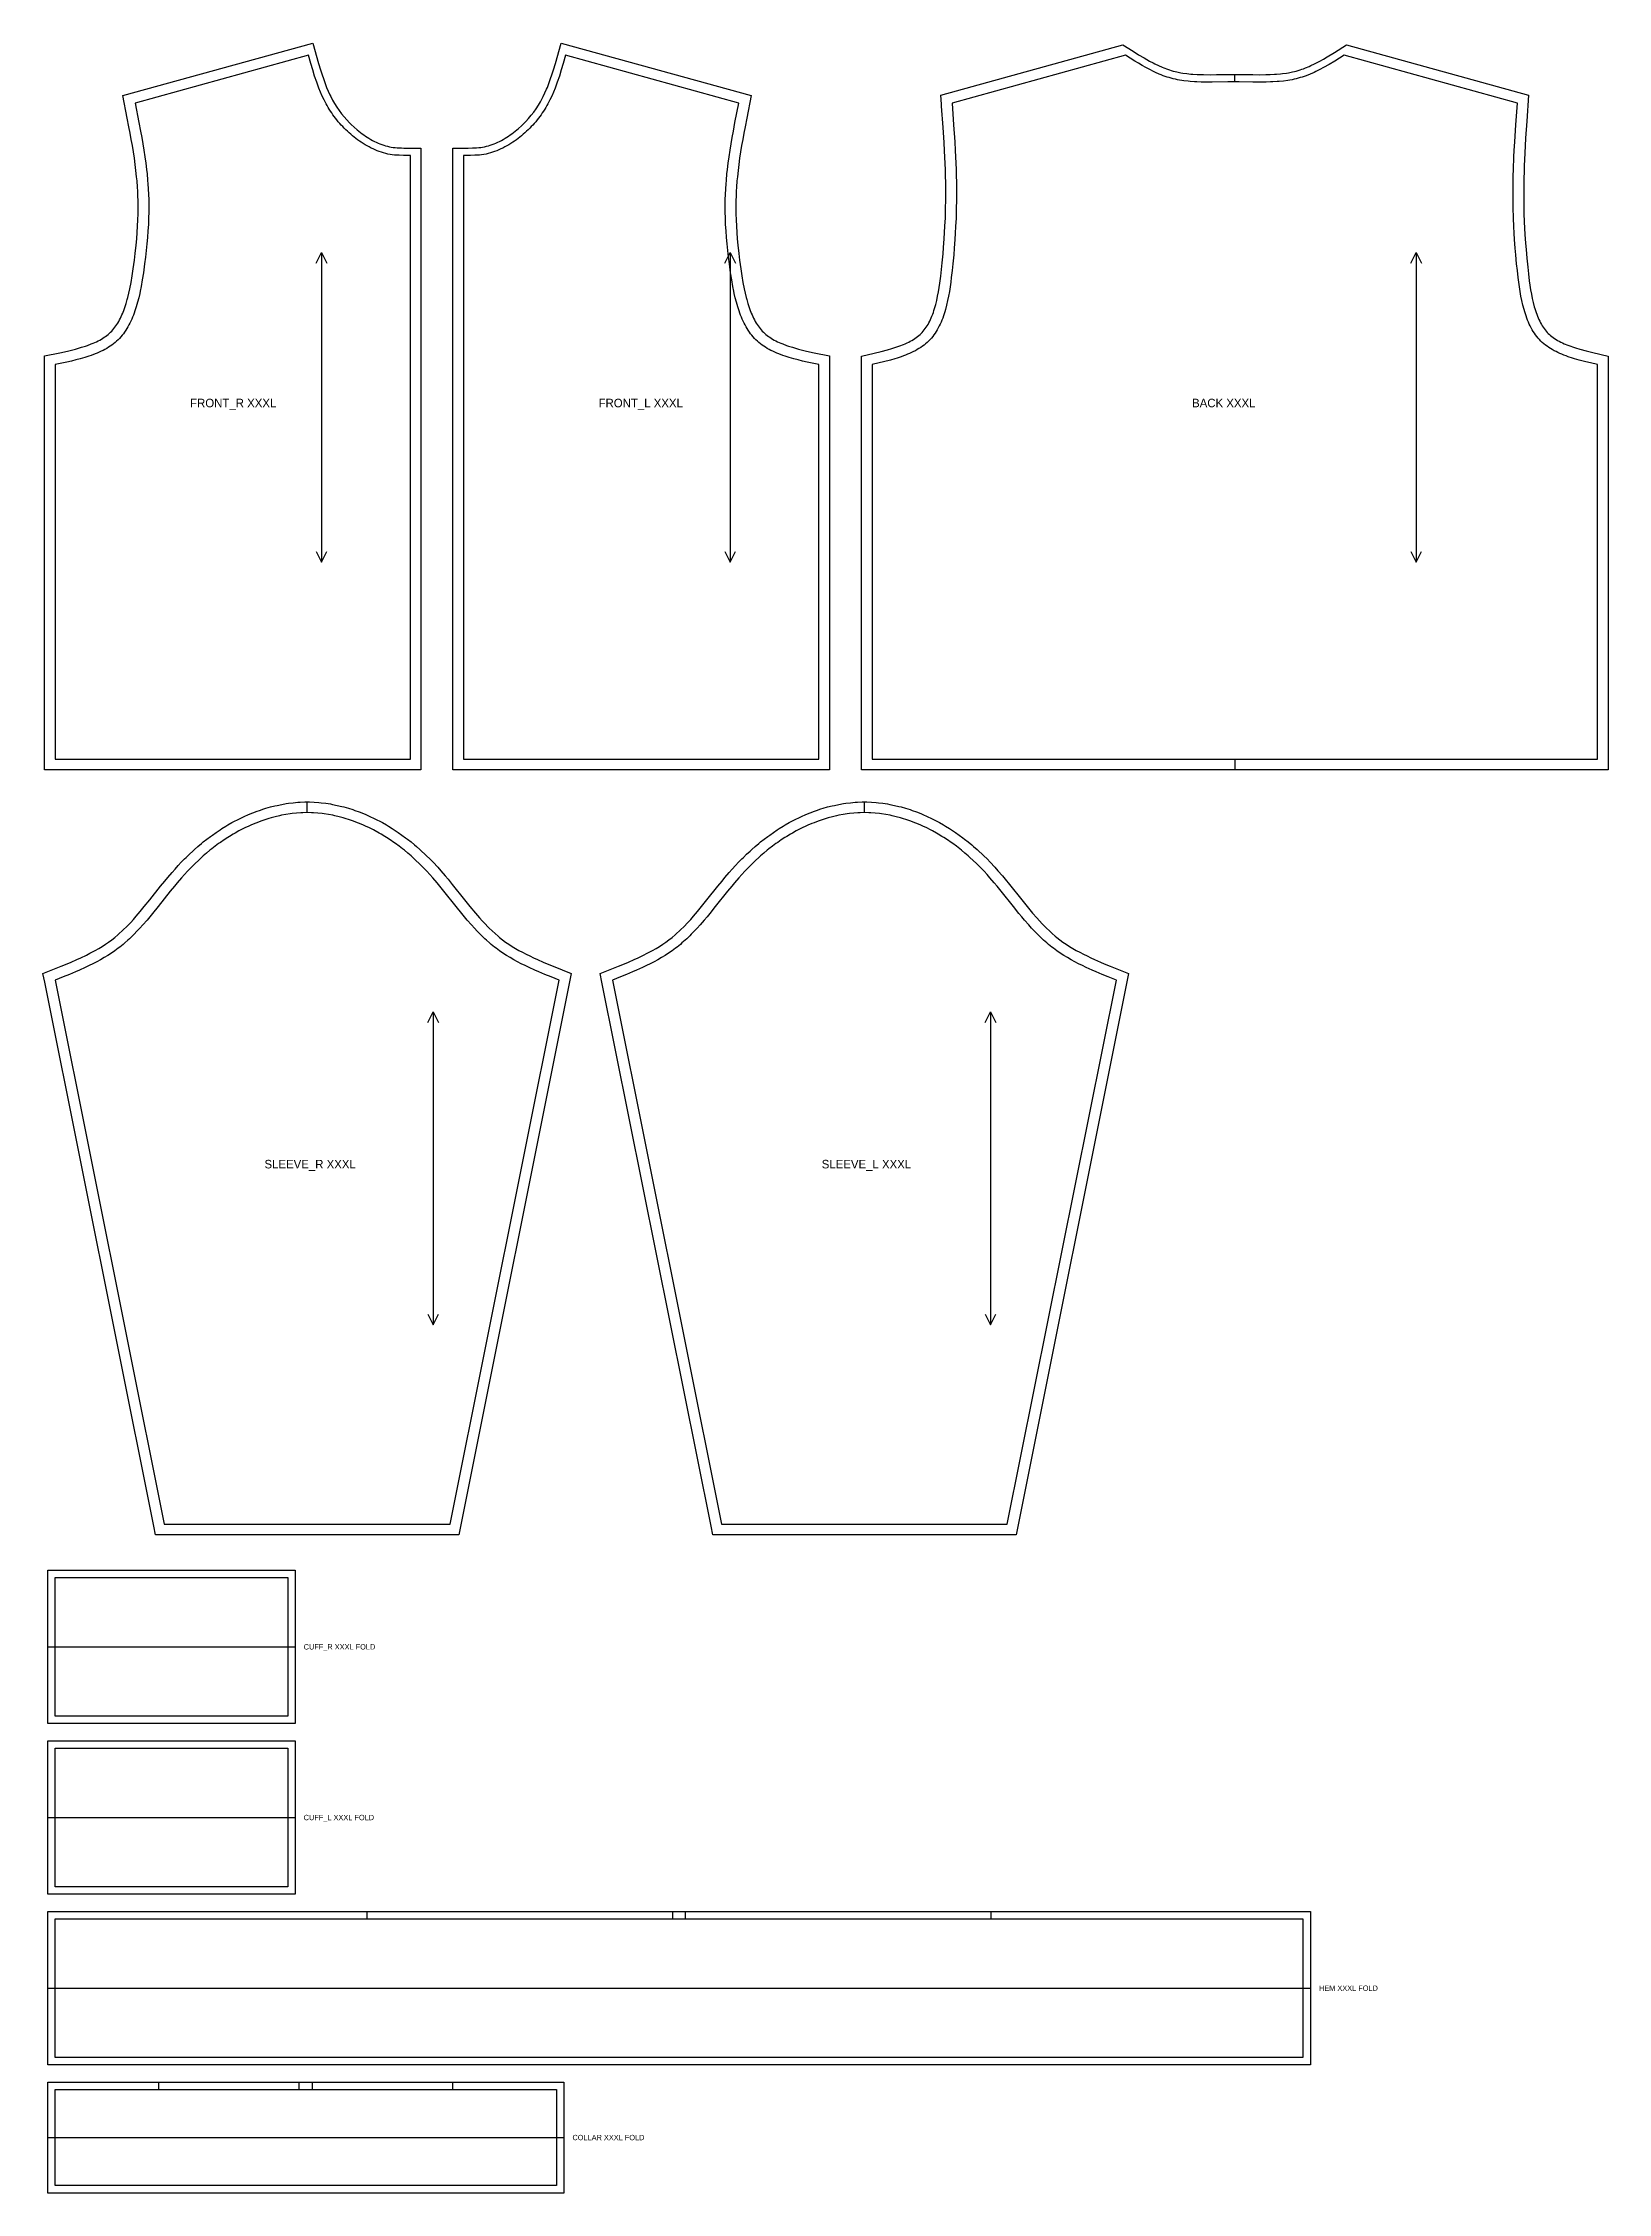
# Model space of a CAD drawing. Extents: x 24 to 1491, y 28 to 2043.
import ezdxf

# ---------------------------------------------------------------- set-up
doc = ezdxf.new("R2010")
doc.units = 0
for name, color, linetype in [('CUT', 7, 'CONTINUOUS'), ('FOLD', 6, 'CONTINUOUS'), ('GRAIN', 3, 'CONTINUOUS'), ('NOTCH', 1, 'CONTINUOUS'), ('SEW', 5, 'CONTINUOUS'), ('TEXT', 2, 'CONTINUOUS')]:
    doc.layers.add(name, color=color, linetype=linetype)

msp = doc.modelspace()

# ---------------------------------------------------------------- linework, layer by layer
at = {"layer": 'CUT'}
for points in [[(368.017, 1945), (378, 1944.976), (378, 1362), (25, 1362), (25, 1750.105), (39.409, 1753.164), (43.659, 1754.098), (47.836, 1755.058), (53.933, 1756.576), (57.862, 1757.657), (59.78, 1758.222), (63.514, 1759.409), (65.326, 1760.032), (68.83, 1761.344), (70.519, 1762.035), (72.164, 1762.75), (73.762, 1763.49), (75.313, 1764.255), (76.815, 1765.047), (78.268, 1765.865), (79.669, 1766.711), (81.019, 1767.585), (82.318, 1768.488), (83.564, 1769.421), (84.758, 1770.384), (85.901, 1771.38), (86.995, 1772.412), (88.041, 1773.481), (89.056, 1774.602), (90.041, 1775.777), (90.996, 1777.004), (91.923, 1778.285), (92.822, 1779.617), (93.692, 1781.001), (94.535, 1782.436), (95.35, 1783.919), (96.138, 1785.451), (96.898, 1787.029), (97.631, 1788.652), (98.338, 1790.317), (99.671, 1793.77), (100.3, 1795.552), (101.482, 1799.222), (102.569, 1803.015), (103.078, 1804.952), (104.034, 1808.9), (104.911, 1812.929), (106.097, 1819.09), (107.151, 1825.344), (108.104, 1831.636), (109.243, 1839.908), (110.001, 1846.027), (110.879, 1854.082), (111.433, 1860.054), (111.894, 1865.973), (112.259, 1871.847), (112.526, 1877.682), (112.691, 1883.484), (112.751, 1889.262), (112.703, 1895.02), (112.545, 1900.767), (112.376, 1904.595), (112.155, 1908.424), (111.726, 1914.176), (111.375, 1918.024), (110.759, 1923.82), (110.042, 1929.642), (109.235, 1935.489), (108.345, 1941.36), (107.382, 1947.253), (106.355, 1953.168), (105.274, 1959.103), (104.149, 1965.058), (102.595, 1973.025), (98.364, 1994.154), (276.529, 2043.492), (282.01, 2024.189), (283.728, 2018.458), (284.917, 2014.69), (286.794, 2009.129), (288.121, 2005.49), (289.52, 2001.913), (291.001, 1998.402), (292.574, 1994.961), (293.398, 1993.269), (295.125, 1989.942), (296.967, 1986.696), (298.98, 1983.461), (301.129, 1980.3), (303.411, 1977.219), (305.822, 1974.225), (308.356, 1971.324), (311.009, 1968.523), (312.378, 1967.162), (315.2, 1964.524), (318.127, 1962.001), (321.157, 1959.601), (322.707, 1958.448), (324.282, 1957.329), (325.879, 1956.243), (327.496, 1955.193), (329.18, 1954.152), (330.878, 1953.155), (332.589, 1952.206), (334.313, 1951.307), (336.048, 1950.461), (337.792, 1949.672), (339.544, 1948.942), (341.302, 1948.275), (343.066, 1947.671), (344.834, 1947.134), (346.605, 1946.667), (348.381, 1946.27), (350.181, 1945.942), (352.017, 1945.675), (353.892, 1945.463), (355.807, 1945.3), (359.746, 1945.099), (361.767, 1945.047), (365.904, 1945.005)], [(408, 1938), (408, 1944.976), (422.179, 1945.018), (426.254, 1945.099), (430.193, 1945.3), (432.108, 1945.463), (433.983, 1945.675), (435.819, 1945.942), (437.619, 1946.27), (439.395, 1946.667), (441.166, 1947.134), (442.934, 1947.671), (444.698, 1948.275), (446.456, 1948.942), (448.208, 1949.672), (449.952, 1950.461), (451.687, 1951.307), (453.411, 1952.206), (455.122, 1953.155), (456.82, 1954.152), (458.504, 1955.193), (460.121, 1956.243), (461.718, 1957.329), (463.293, 1958.448), (464.843, 1959.601), (466.37, 1960.785), (469.35, 1963.247), (472.225, 1965.829), (473.622, 1967.162), (476.332, 1969.911), (478.926, 1972.763), (481.399, 1975.711), (483.746, 1978.749), (485.962, 1981.871), (488.043, 1985.069), (489.968, 1988.308), (491.752, 1991.595), (492.602, 1993.269), (494.224, 1996.672), (495.75, 2000.149), (496.48, 2001.913), (497.879, 2005.49), (499.206, 2009.129), (501.083, 2014.69), (502.272, 2018.458), (503.99, 2024.189), (509.471, 2043.492), (687.636, 1994.154), (683.405, 1973.025), (681.851, 1965.058), (680.726, 1959.103), (679.645, 1953.168), (678.618, 1947.253), (677.655, 1941.36), (676.765, 1935.489), (675.958, 1929.642), (675.241, 1923.82), (674.625, 1918.024), (674.274, 1914.176), (673.845, 1908.424), (673.624, 1904.595), (673.455, 1900.767), (673.297, 1895.02), (673.249, 1889.262), (673.309, 1883.484), (673.474, 1877.682), (673.741, 1871.847), (674.106, 1865.973), (674.567, 1860.054), (675.121, 1854.082), (675.999, 1846.027), (676.757, 1839.908), (677.896, 1831.636), (678.849, 1825.344), (679.903, 1819.09), (681.089, 1812.929), (681.966, 1808.9), (682.922, 1804.952), (683.431, 1803.015), (684.518, 1799.222), (685.7, 1795.552), (686.329, 1793.77), (687.662, 1790.317), (688.369, 1788.652), (689.102, 1787.029), (689.862, 1785.451), (690.65, 1783.919), (691.465, 1782.436), (692.308, 1781.001), (693.178, 1779.617), (694.077, 1778.285), (695.004, 1777.004), (695.959, 1775.777), (696.944, 1774.602), (697.959, 1773.481), (699.005, 1772.412), (700.099, 1771.38), (701.242, 1770.384), (702.436, 1769.421), (703.682, 1768.488), (704.981, 1767.585), (706.331, 1766.711), (707.732, 1765.865), (709.185, 1765.047), (710.687, 1764.255), (712.238, 1763.49), (713.836, 1762.75), (715.481, 1762.035), (717.17, 1761.344), (720.674, 1760.032), (722.486, 1759.409), (726.22, 1758.222), (728.138, 1757.657), (732.067, 1756.576), (738.164, 1755.058), (742.341, 1754.098), (746.591, 1753.164), (761, 1750.105), (761, 1362), (408, 1362), (408, 1372)], [(866.025, 1986.288), (865.443, 1994.453), (1036.173, 2041.732), (1045.688, 2035.751), (1050.846, 2032.552), (1055.974, 2029.476), (1061.081, 2026.575), (1064.479, 2024.764), (1066.177, 2023.901), (1069.572, 2022.268), (1072.968, 2020.772), (1074.668, 2020.079), (1078.072, 2018.812), (1079.777, 2018.241), (1081.483, 2017.713), (1083.249, 2017.215), (1085.029, 2016.759), (1086.828, 2016.342), (1090.478, 2015.623), (1092.33, 2015.316), (1096.086, 2014.801), (1099.908, 2014.408), (1101.843, 2014.252), (1105.759, 2014.015), (1111.741, 2013.817), (1117.841, 2013.766), (1124.045, 2013.811), (1138.854, 2013.995), (1145.286, 2013.98), (1157.955, 2013.811), (1164.159, 2013.766), (1170.259, 2013.817), (1174.261, 2013.929), (1178.206, 2014.122), (1180.157, 2014.252), (1184.011, 2014.59), (1185.914, 2014.801), (1189.67, 2015.316), (1191.522, 2015.623), (1195.172, 2016.342), (1196.971, 2016.759), (1198.751, 2017.215), (1200.517, 2017.713), (1202.223, 2018.241), (1203.928, 2018.812), (1205.631, 2019.425), (1207.332, 2020.079), (1210.73, 2021.502), (1212.428, 2022.268), (1215.823, 2023.901), (1217.521, 2024.764), (1220.919, 2026.575), (1224.322, 2028.487), (1227.733, 2030.484), (1234.588, 2034.675), (1245.827, 2041.732), (1416.557, 1994.453), (1414.84, 1970.204), (1413.791, 1954.201), (1413.006, 1940.295), (1412.474, 1928.464), (1412.269, 1922.584), (1412.109, 1916.731), (1411.999, 1910.906), (1411.942, 1905.042), (1411.94, 1899.194), (1411.994, 1893.353), (1412.21, 1883.609), (1412.497, 1875.783), (1412.779, 1869.881), (1413.119, 1863.943), (1413.665, 1855.952), (1414.143, 1849.893), (1414.875, 1841.71), (1415.714, 1833.389), (1416.422, 1827.01), (1417.214, 1820.612), (1417.806, 1816.382), (1418.461, 1812.2), (1419.188, 1808.084), (1419.998, 1804.052), (1420.9, 1800.123), (1421.9, 1796.315), (1422.439, 1794.463), (1423.599, 1790.871), (1424.221, 1789.137), (1424.872, 1787.446), (1425.553, 1785.802), (1426.263, 1784.205), (1427.002, 1782.657), (1427.772, 1781.161), (1428.571, 1779.718), (1429.401, 1778.328), (1430.262, 1776.993), (1431.153, 1775.714), (1432.076, 1774.49), (1433.03, 1773.323), (1434.017, 1772.211), (1435.039, 1771.153), (1436.108, 1770.139), (1437.231, 1769.158), (1438.413, 1768.209), (1439.652, 1767.289), (1440.95, 1766.397), (1442.305, 1765.532), (1443.718, 1764.694), (1445.186, 1763.883), (1446.709, 1763.098), (1448.286, 1762.337), (1449.914, 1761.601), (1453.316, 1760.199), (1455.085, 1759.532), (1458.751, 1758.259), (1460.643, 1757.65), (1464.532, 1756.483), (1470.593, 1754.834), (1476.872, 1753.267), (1491, 1749.906), (1491, 1362), (791, 1362), (791, 1749.906), (802.998, 1752.754), (809.335, 1754.305), (815.476, 1755.922), (819.429, 1757.059), (821.357, 1757.65), (825.102, 1758.885), (826.915, 1759.532), (830.409, 1760.889), (832.086, 1761.601), (833.714, 1762.337), (835.291, 1763.098), (836.814, 1763.883), (838.282, 1764.694), (839.695, 1765.532), (841.05, 1766.397), (842.348, 1767.289), (843.587, 1768.209), (844.769, 1769.158), (845.892, 1770.139), (846.961, 1771.153), (847.983, 1772.211), (848.97, 1773.323), (849.924, 1774.49), (850.847, 1775.714), (851.738, 1776.993), (852.599, 1778.328), (853.429, 1779.718), (854.228, 1781.161), (854.998, 1782.657), (855.737, 1784.205), (856.447, 1785.802), (857.128, 1787.446), (857.779, 1789.137), (858.401, 1790.871), (858.995, 1792.647), (859.561, 1794.463), (860.613, 1798.203), (861.563, 1802.074), (862.417, 1806.056), (863.185, 1810.132), (863.875, 1814.283), (864.497, 1818.492), (865.325, 1824.873), (866.059, 1831.286), (866.719, 1837.568), (867.504, 1845.818), (868.023, 1851.92), (868.621, 1859.959), (869.001, 1865.927), (869.322, 1871.852), (869.659, 1879.701), (869.938, 1889.458), (870.03, 1895.3), (870.065, 1901.142), (870.045, 1906.994), (869.97, 1912.844), (869.843, 1918.679), (869.668, 1924.541), (869.188, 1936.341), (868.892, 1942.275), (868.449, 1950.218), (867.568, 1964.191), (866.169, 1984.275)], [(25.195, 1163.034), (23.561, 1171.183), (40.72, 1178.093), (46.304, 1180.4), (49.981, 1181.957), (55.416, 1184.337), (58.979, 1185.961), (64.218, 1188.466), (67.635, 1190.19), (72.633, 1192.869), (75.875, 1194.724), (79.039, 1196.64), (82.121, 1198.622), (85.117, 1200.674), (88.025, 1202.802), (90.887, 1205.044), (93.693, 1207.388), (95.077, 1208.597), (97.81, 1211.088), (99.161, 1212.369), (101.833, 1214.996), (105.777, 1219.092), (108.371, 1221.918), (110.941, 1224.814), (114.764, 1229.276), (118.562, 1233.861), (123.618, 1240.127), (133.864, 1252.991), (137.811, 1257.861), (140.491, 1261.103), (144.599, 1265.942), (147.405, 1269.142), (150.273, 1272.314), (153.215, 1275.455), (156.227, 1278.551), (157.755, 1280.078), (160.855, 1283.088), (164.015, 1286.036), (165.617, 1287.487), (168.865, 1290.338), (172.172, 1293.122), (173.847, 1294.488), (177.241, 1297.165), (180.693, 1299.768), (182.441, 1301.04), (185.979, 1303.526), (189.574, 1305.93), (191.393, 1307.101), (195.074, 1309.377), (196.935, 1310.483), (200.699, 1312.625), (202.602, 1313.662), (206.45, 1315.664), (210.352, 1317.57), (212.324, 1318.485), (216.308, 1320.239), (220.344, 1321.888), (224.38, 1323.41), (226.417, 1324.13), (230.524, 1325.488), (232.594, 1326.123), (236.766, 1327.306), (240.977, 1328.367), (243.096, 1328.851), (247.359, 1329.721), (251.652, 1330.458), (253.809, 1330.775), (258.141, 1331.304), (262.494, 1331.687), (264.678, 1331.823), (269.056, 1331.98), (273.444, 1331.98), (277.822, 1331.823), (282.185, 1331.514), (284.359, 1331.304), (288.691, 1330.775), (292.998, 1330.107), (295.141, 1329.721), (299.404, 1328.851), (303.633, 1327.852), (305.734, 1327.306), (309.906, 1326.123), (314.035, 1324.823), (316.083, 1324.13), (320.144, 1322.662), (324.181, 1321.077), (326.192, 1320.239), (330.176, 1318.485), (334.106, 1316.629), (336.05, 1315.664), (339.898, 1313.662), (341.801, 1312.625), (345.565, 1310.483), (347.426, 1309.377), (351.107, 1307.101), (354.73, 1304.738), (356.521, 1303.526), (360.059, 1301.04), (363.54, 1298.476), (365.259, 1297.165), (368.653, 1294.488), (371.989, 1291.739), (373.635, 1290.338), (376.883, 1287.487), (378.485, 1286.036), (381.645, 1283.088), (383.202, 1281.59), (386.273, 1278.551), (389.285, 1275.455), (393.669, 1270.732), (396.505, 1267.545), (400.652, 1262.72), (403.354, 1259.483), (407.329, 1254.614), (418.882, 1240.127), (423.938, 1233.861), (429.007, 1227.774), (432.842, 1223.358), (435.423, 1220.496), (438.03, 1217.706), (440.667, 1214.996), (441.999, 1213.671), (444.69, 1211.088), (447.423, 1208.597), (450.204, 1206.203), (451.613, 1205.044), (454.475, 1202.802), (457.383, 1200.674), (460.379, 1198.622), (463.461, 1196.64), (466.625, 1194.724), (469.867, 1192.869), (473.182, 1191.07), (476.566, 1189.323), (480.014, 1187.621), (483.521, 1185.961), (487.084, 1184.337), (492.519, 1181.957), (496.196, 1180.4), (501.78, 1178.093), (518.939, 1171.183), (413.444, 645), (129.056, 645), (127.445, 653.034)], [(547.695, 1163.034), (546.061, 1171.183), (563.22, 1178.093), (568.804, 1180.4), (572.481, 1181.957), (577.916, 1184.337), (581.479, 1185.961), (586.718, 1188.466), (590.135, 1190.19), (595.133, 1192.869), (598.375, 1194.724), (601.539, 1196.64), (604.621, 1198.622), (607.617, 1200.674), (610.525, 1202.802), (613.387, 1205.044), (616.193, 1207.388), (617.577, 1208.597), (620.31, 1211.088), (621.661, 1212.369), (624.333, 1214.996), (628.277, 1219.092), (630.871, 1221.918), (633.441, 1224.814), (637.264, 1229.276), (641.062, 1233.861), (646.118, 1240.127), (656.364, 1252.991), (660.311, 1257.861), (662.991, 1261.103), (667.099, 1265.942), (669.905, 1269.142), (672.773, 1272.314), (675.715, 1275.455), (678.727, 1278.551), (680.255, 1280.078), (683.355, 1283.088), (686.515, 1286.036), (688.117, 1287.487), (691.365, 1290.338), (694.672, 1293.122), (696.347, 1294.488), (699.741, 1297.165), (703.193, 1299.768), (704.941, 1301.04), (708.479, 1303.526), (712.074, 1305.93), (713.893, 1307.101), (717.574, 1309.377), (719.435, 1310.483), (723.199, 1312.625), (725.102, 1313.662), (728.95, 1315.664), (732.852, 1317.57), (734.824, 1318.485), (738.808, 1320.239), (742.844, 1321.888), (746.88, 1323.41), (748.917, 1324.13), (753.024, 1325.488), (755.094, 1326.123), (759.266, 1327.306), (763.477, 1328.367), (765.596, 1328.851), (769.859, 1329.721), (774.152, 1330.458), (776.309, 1330.775), (780.641, 1331.304), (784.994, 1331.687), (787.178, 1331.823), (791.556, 1331.98), (795.944, 1331.98), (800.322, 1331.823), (804.685, 1331.514), (806.859, 1331.304), (811.191, 1330.775), (815.498, 1330.107), (817.641, 1329.721), (821.904, 1328.851), (826.133, 1327.852), (828.234, 1327.306), (832.406, 1326.123), (836.535, 1324.823), (838.583, 1324.13), (842.644, 1322.662), (846.681, 1321.077), (848.692, 1320.239), (852.676, 1318.485), (856.606, 1316.629), (858.55, 1315.664), (862.398, 1313.662), (864.301, 1312.625), (868.065, 1310.483), (869.926, 1309.377), (873.607, 1307.101), (877.23, 1304.738), (879.021, 1303.526), (882.559, 1301.04), (886.04, 1298.476), (887.759, 1297.165), (891.153, 1294.488), (894.489, 1291.739), (896.135, 1290.338), (899.383, 1287.487), (900.985, 1286.036), (904.145, 1283.088), (905.702, 1281.59), (908.773, 1278.551), (911.785, 1275.455), (916.169, 1270.732), (919.005, 1267.545), (923.152, 1262.72), (925.854, 1259.483), (929.829, 1254.614), (941.382, 1240.127), (946.438, 1233.861), (951.507, 1227.774), (955.342, 1223.358), (957.923, 1220.496), (960.53, 1217.706), (963.167, 1214.996), (964.499, 1213.671), (967.19, 1211.088), (969.923, 1208.597), (972.704, 1206.203), (974.113, 1205.044), (976.975, 1202.802), (979.883, 1200.674), (982.879, 1198.622), (985.961, 1196.64), (989.125, 1194.724), (992.367, 1192.869), (995.682, 1191.07), (999.066, 1189.323), (1002.514, 1187.621), (1006.021, 1185.961), (1009.584, 1184.337), (1015.019, 1181.957), (1018.696, 1180.4), (1024.28, 1178.093), (1041.439, 1171.183), (935.944, 645), (651.556, 645), (649.945, 653.034)], [(28, 612), (260, 612), (260, 468), (28, 468)], [(28, 452), (260, 452), (260, 308), (28, 308)], [(28, 292), (1212, 292), (1212, 148), (28, 148)], [(28, 132), (512, 132), (512, 28), (28, 28)]]:
    msp.add_lwpolyline(points, close=True, dxfattribs=at)
at = {"layer": 'FOLD'}
for points in [[(28, 540), (260, 540)], [(28, 380), (260, 380)], [(28, 220), (1212, 220)], [(28, 80), (512, 80)]]:
    msp.add_lwpolyline(points, dxfattribs=at)
at = {"layer": 'GRAIN'}
for points in [[(279.75, 1837.2), (284.75, 1847.2), (289.75, 1837.2)], [(284.75, 1847.2), (284.75, 1556.8)], [(662.75, 1837.2), (667.75, 1847.2), (672.75, 1837.2)], [(667.75, 1847.2), (667.75, 1556.8)], [(1306, 1837.2), (1311, 1847.2), (1316, 1837.2)], [(1311, 1847.2), (1311, 1556.8)], [(279.75, 1566.8), (284.75, 1556.8), (289.75, 1566.8)], [(662.75, 1566.8), (667.75, 1556.8), (672.75, 1566.8)], [(1306, 1566.8), (1311, 1556.8), (1316, 1566.8)], [(384.375, 1125.24), (389.375, 1135.24), (394.375, 1125.24)], [(389.375, 1135.24), (389.375, 841.76)], [(906.875, 1125.24), (911.875, 1135.24), (916.875, 1125.24)], [(911.875, 1135.24), (911.875, 841.76)], [(384.375, 851.76), (389.375, 841.76), (394.375, 851.76)], [(906.875, 851.76), (911.875, 841.76), (916.875, 851.76)]]:
    msp.add_lwpolyline(points, dxfattribs=at)
at = {"layer": 'NOTCH'}
for points in [[(1141, 2007), (1141, 2014)], [(1141, 1372), (1141, 1362)], [(271.25, 1322), (271.25, 1332)], [(793.75, 1322), (793.75, 1332)], [(327.5, 285), (327.5, 292)], [(614.033, 285), (614.033, 292)], [(625.967, 285), (625.967, 292)], [(912.5, 285), (912.5, 292)], [(132.149, 125), (132.149, 132)], [(263.702, 125), (263.702, 132)], [(276.298, 125), (276.298, 132)], [(407.851, 125), (407.851, 132)]]:
    msp.add_lwpolyline(points, dxfattribs=at)
at = {"layer": 'SEW'}
for points in [[(368, 1938), (361.628, 1938.048), (357.4, 1938.19), (355.297, 1938.319), (353.202, 1938.497), (351.119, 1938.733), (349.048, 1939.034), (346.99, 1939.41), (344.949, 1939.866), (342.924, 1940.4), (340.916, 1941.009), (338.926, 1941.69), (336.955, 1942.439), (335.003, 1943.252), (333.071, 1944.126), (331.161, 1945.056), (329.273, 1946.041), (327.408, 1947.075), (325.567, 1948.156), (323.75, 1949.28), (322.006, 1950.413), (320.286, 1951.581), (318.592, 1952.786), (316.924, 1954.025), (315.282, 1955.299), (313.668, 1956.605), (312.081, 1957.944), (310.523, 1959.315), (308.994, 1960.716), (307.494, 1962.148), (306.024, 1963.608), (304.585, 1965.097), (303.178, 1966.614), (301.802, 1968.157), (300.459, 1969.727), (299.148, 1971.321), (297.872, 1972.94), (296.629, 1974.582), (295.421, 1976.248), (294.249, 1977.935), (293.113, 1979.643), (292.013, 1981.372), (290.95, 1983.12), (289.944, 1984.853), (288.973, 1986.603), (287.13, 1990.152), (285.409, 1993.762), (283.8, 1997.428), (282.292, 2001.144), (281.572, 2003.018), (280.193, 2006.798), (278.257, 2012.534), (276.447, 2018.333), (274.725, 2024.175), (272.5, 2032), (110, 1987), (113.583, 1968.947), (115.106, 1960.93), (116.2, 1954.921), (117.242, 1948.917), (118.222, 1942.918), (119.131, 1936.925), (119.958, 1930.94), (120.693, 1924.962), (121.128, 1920.982), (121.69, 1915.019), (122, 1911.05), (122.256, 1907.085), (122.538, 1901.141), (122.66, 1897.18), (122.747, 1891.234), (122.722, 1885.278), (122.588, 1879.306), (122.348, 1873.311), (122.006, 1867.288), (121.565, 1861.23), (121.029, 1855.131), (120.401, 1848.985), (119.684, 1842.785), (118.883, 1836.526), (117.686, 1828.063), (116.679, 1821.624), (115.546, 1815.178), (114.704, 1810.903), (114.253, 1808.778), (113.286, 1804.561), (112.221, 1800.402), (111.05, 1796.315), (109.761, 1792.316), (109.07, 1790.354), (108.345, 1788.419), (107.586, 1786.514), (106.791, 1784.64), (105.96, 1782.8), (105.089, 1780.994), (104.18, 1779.225), (103.229, 1777.495), (102.237, 1775.806), (101.2, 1774.159), (100.12, 1772.556), (98.993, 1771), (97.819, 1769.492), (96.596, 1768.034), (95.324, 1766.627), (94, 1765.275), (92.618, 1763.971), (91.184, 1762.722), (89.701, 1761.525), (88.17, 1760.379), (86.592, 1759.282), (84.971, 1758.232), (83.307, 1757.228), (81.602, 1756.267), (79.857, 1755.347), (78.075, 1754.468), (76.257, 1753.626), (74.405, 1752.821), (72.521, 1752.05), (68.661, 1750.605), (66.69, 1749.927), (62.672, 1748.65), (58.565, 1747.467), (54.383, 1746.364), (50.139, 1745.327), (45.848, 1744.34), (35, 1742), (35, 1372), (368, 1372)], [(418, 1938), (418, 1372), (751, 1372), (751, 1742), (740.152, 1744.34), (735.861, 1745.327), (731.617, 1746.364), (727.435, 1747.467), (723.328, 1748.65), (719.31, 1749.927), (717.339, 1750.605), (713.479, 1752.05), (711.595, 1752.821), (709.743, 1753.626), (707.925, 1754.468), (706.143, 1755.347), (704.398, 1756.267), (702.693, 1757.228), (701.029, 1758.232), (699.408, 1759.282), (697.83, 1760.379), (696.299, 1761.525), (694.816, 1762.722), (693.382, 1763.971), (692, 1765.275), (690.676, 1766.627), (689.404, 1768.034), (688.181, 1769.492), (687.007, 1771), (685.88, 1772.556), (684.8, 1774.159), (683.763, 1775.806), (682.771, 1777.495), (681.82, 1779.225), (680.911, 1780.994), (680.04, 1782.8), (679.209, 1784.64), (678.414, 1786.514), (677.655, 1788.419), (676.93, 1790.354), (676.239, 1792.316), (674.95, 1796.315), (673.779, 1800.402), (672.714, 1804.561), (671.747, 1808.778), (671.296, 1810.903), (670.454, 1815.178), (669.321, 1821.624), (668.314, 1828.063), (667.117, 1836.526), (666.316, 1842.785), (665.599, 1848.985), (664.971, 1855.131), (664.435, 1861.23), (663.994, 1867.288), (663.652, 1873.311), (663.412, 1879.306), (663.278, 1885.278), (663.253, 1891.234), (663.34, 1897.18), (663.462, 1901.141), (663.744, 1907.085), (664, 1911.05), (664.31, 1915.019), (664.872, 1920.982), (665.307, 1924.962), (666.042, 1930.94), (666.869, 1936.925), (667.778, 1942.918), (668.758, 1948.917), (669.8, 1954.921), (670.894, 1960.93), (672.417, 1968.947), (676, 1987), (513.5, 2032), (511.275, 2024.175), (509.553, 2018.333), (507.743, 2012.534), (505.807, 2006.798), (504.428, 2003.018), (503.708, 2001.144), (502.2, 1997.428), (500.591, 1993.762), (498.87, 1990.152), (497.027, 1986.603), (496.056, 1984.853), (495.05, 1983.12), (493.987, 1981.372), (492.887, 1979.643), (491.751, 1977.935), (490.579, 1976.248), (489.371, 1974.582), (488.128, 1972.94), (486.852, 1971.321), (485.541, 1969.727), (484.198, 1968.157), (482.822, 1966.614), (481.415, 1965.097), (479.976, 1963.608), (478.506, 1962.148), (477.006, 1960.716), (475.477, 1959.315), (473.919, 1957.944), (472.332, 1956.605), (470.718, 1955.299), (469.076, 1954.025), (467.408, 1952.786), (465.714, 1951.581), (463.994, 1950.413), (462.25, 1949.28), (460.433, 1948.156), (458.592, 1947.075), (456.727, 1946.041), (454.839, 1945.056), (452.929, 1944.126), (450.997, 1943.252), (449.045, 1942.439), (447.074, 1941.69), (445.084, 1941.009), (443.076, 1940.4), (441.051, 1939.866), (439.01, 1939.41), (436.952, 1939.034), (434.881, 1938.733), (432.798, 1938.497), (430.703, 1938.319), (428.6, 1938.19), (424.372, 1938.048)], [(876, 1987), (877.411, 1966.867), (878.432, 1950.805), (878.878, 1942.8), (879.177, 1936.811), (879.662, 1924.878), (879.84, 1918.938), (879.969, 1913.019), (880.045, 1907.076), (880.065, 1901.129), (880.029, 1895.191), (879.936, 1889.253), (879.653, 1879.335), (879.309, 1871.359), (878.983, 1865.339), (878.598, 1859.278), (877.99, 1851.118), (877.465, 1844.928), (876.669, 1836.565), (876, 1830.2), (875.253, 1823.671), (874.699, 1819.295), (874.087, 1814.919), (873.404, 1810.56), (872.639, 1806.232), (871.779, 1801.954), (870.812, 1797.74), (869.727, 1793.608), (869.136, 1791.577), (868.511, 1789.572), (867.85, 1787.597), (867.151, 1785.651), (866.415, 1783.738), (865.637, 1781.859), (864.818, 1780.017), (863.956, 1778.214), (863.049, 1776.451), (862.096, 1774.73), (861.095, 1773.054), (860.044, 1771.425), (858.943, 1769.845), (857.79, 1768.315), (856.582, 1766.838), (855.32, 1765.416), (854, 1764.05), (852.623, 1762.743), (851.189, 1761.492), (849.702, 1760.296), (848.162, 1759.153), (846.572, 1758.06), (844.935, 1757.015), (843.251, 1756.016), (841.524, 1755.062), (839.755, 1754.15), (837.947, 1753.277), (836.101, 1752.442), (834.22, 1751.643), (832.305, 1750.878), (830.359, 1750.144), (828.384, 1749.439), (824.354, 1748.11), (822.304, 1747.481), (818.143, 1746.284), (811.782, 1744.609), (807.486, 1743.549), (801, 1742), (801, 1372), (1481, 1372), (1481, 1742), (1474.514, 1743.549), (1470.218, 1744.609), (1463.857, 1746.284), (1459.696, 1747.481), (1457.646, 1748.11), (1453.616, 1749.439), (1451.641, 1750.144), (1449.695, 1750.878), (1447.78, 1751.643), (1445.899, 1752.442), (1444.053, 1753.277), (1442.245, 1754.15), (1440.476, 1755.062), (1438.749, 1756.016), (1437.065, 1757.015), (1435.428, 1758.06), (1433.838, 1759.153), (1432.298, 1760.296), (1430.811, 1761.492), (1429.377, 1762.743), (1428, 1764.05), (1426.68, 1765.416), (1425.418, 1766.838), (1424.21, 1768.315), (1423.057, 1769.845), (1421.956, 1771.425), (1420.905, 1773.054), (1419.904, 1774.73), (1418.951, 1776.451), (1418.044, 1778.214), (1417.182, 1780.017), (1416.363, 1781.859), (1415.585, 1783.738), (1414.849, 1785.651), (1414.15, 1787.597), (1413.489, 1789.572), (1412.864, 1791.577), (1412.273, 1793.608), (1411.188, 1797.74), (1410.221, 1801.954), (1409.361, 1806.232), (1408.596, 1810.56), (1407.913, 1814.919), (1407.301, 1819.295), (1406.747, 1823.671), (1406, 1830.2), (1405.331, 1836.565), (1404.535, 1844.928), (1404.01, 1851.118), (1403.402, 1859.278), (1403.017, 1865.339), (1402.691, 1871.359), (1402.347, 1879.335), (1402.064, 1889.253), (1401.971, 1895.191), (1401.935, 1901.129), (1401.955, 1907.076), (1402.031, 1913.019), (1402.16, 1918.938), (1402.338, 1924.878), (1402.823, 1936.811), (1403.122, 1942.8), (1403.568, 1950.805), (1404.589, 1966.867), (1406, 1987), (1243.5, 2032), (1234.807, 2026.581), (1229.564, 2023.435), (1224.283, 2020.436), (1220.735, 2018.545), (1217.159, 2016.76), (1215.36, 2015.912), (1211.735, 2014.315), (1208.073, 2012.865), (1206.227, 2012.2), (1204.369, 2011.578), (1202.5, 2011), (1200.571, 2010.455), (1198.629, 2009.958), (1196.675, 2009.506), (1194.71, 2009.096), (1192.734, 2008.728), (1190.748, 2008.399), (1186.745, 2007.851), (1182.704, 2007.435), (1180.671, 2007.271), (1176.582, 2007.023), (1174.526, 2006.934), (1170.394, 2006.818), (1164.154, 2006.766), (1157.871, 2006.812), (1145.226, 2006.98), (1141, 2007), (1134.662, 2006.958), (1119.936, 2006.773), (1113.681, 2006.786), (1109.537, 2006.867), (1105.418, 2007.023), (1103.37, 2007.134), (1099.296, 2007.435), (1097.271, 2007.627), (1093.249, 2008.108), (1091.252, 2008.399), (1089.266, 2008.728), (1087.29, 2009.096), (1085.325, 2009.506), (1083.371, 2009.958), (1081.429, 2010.455), (1079.5, 2011), (1077.631, 2011.578), (1075.773, 2012.2), (1073.927, 2012.865), (1072.091, 2013.571), (1070.265, 2014.315), (1066.64, 2015.912), (1064.841, 2016.76), (1061.265, 2018.545), (1057.717, 2020.436), (1054.191, 2022.417), (1050.685, 2024.47), (1047.193, 2026.581), (1038.5, 2032)], [(35, 1165), (137.25, 655), (405.25, 655), (507.5, 1165), (499.896, 1168.063), (494.217, 1170.391), (488.577, 1172.767), (484.848, 1174.388), (479.311, 1176.891), (475.665, 1178.617), (472.061, 1180.395), (468.505, 1182.231), (465.001, 1184.133), (461.554, 1186.106), (458.169, 1188.155), (454.851, 1190.289), (451.606, 1192.511), (448.438, 1194.83), (446.869, 1196.038), (443.792, 1198.529), (442.282, 1199.81), (439.316, 1202.44), (437.858, 1203.786), (434.988, 1206.54), (433.576, 1207.945), (430.791, 1210.807), (428.055, 1213.735), (425.362, 1216.72), (421.392, 1221.293), (418.783, 1224.394), (416.196, 1227.532), (411.07, 1233.885), (399.551, 1248.329), (395.646, 1253.111), (393.009, 1256.271), (388.986, 1260.952), (386.252, 1264.024), (383.469, 1267.05), (380.617, 1270.038), (376.237, 1274.415), (373.25, 1277.259), (370.209, 1280.04), (368.669, 1281.406), (365.548, 1284.089), (362.376, 1286.703), (360.77, 1287.984), (357.52, 1290.491), (354.218, 1292.923), (352.549, 1294.11), (349.172, 1296.425), (345.745, 1298.66), (344.013, 1299.745), (340.512, 1301.853), (338.743, 1302.875), (335.169, 1304.851), (333.364, 1305.805), (329.719, 1307.643), (326.026, 1309.387), (324.162, 1310.222), (320.399, 1311.819), (318.5, 1312.58), (314.719, 1314.006), (310.898, 1315.328), (307.039, 1316.543), (305.097, 1317.109), (301.189, 1318.156), (297.254, 1319.085), (295.277, 1319.504), (291.306, 1320.251), (287.317, 1320.87), (285.317, 1321.131), (281.307, 1321.553), (277.288, 1321.837), (275.276, 1321.927), (271.25, 1322), (267.224, 1321.927), (265.212, 1321.837), (261.193, 1321.553), (257.183, 1321.131), (255.183, 1320.87), (251.194, 1320.251), (247.223, 1319.504), (245.246, 1319.085), (241.311, 1318.156), (237.403, 1317.109), (235.461, 1316.543), (231.602, 1315.328), (227.781, 1314.006), (224, 1312.58), (222.101, 1311.819), (218.338, 1310.222), (216.474, 1309.387), (212.781, 1307.643), (209.136, 1305.805), (207.331, 1304.851), (203.757, 1302.875), (201.988, 1301.853), (198.487, 1299.745), (196.755, 1298.66), (193.328, 1296.425), (189.951, 1294.11), (188.282, 1292.923), (184.98, 1290.491), (181.73, 1287.984), (180.124, 1286.703), (176.952, 1284.089), (173.831, 1281.406), (172.291, 1280.04), (169.25, 1277.259), (166.263, 1274.415), (161.883, 1270.038), (159.031, 1267.05), (156.248, 1264.024), (153.514, 1260.952), (149.491, 1256.271), (146.854, 1253.111), (142.949, 1248.329), (131.43, 1233.885), (126.304, 1227.532), (123.717, 1224.394), (121.108, 1221.293), (117.138, 1216.72), (114.445, 1213.735), (111.709, 1210.807), (108.924, 1207.945), (107.512, 1206.54), (104.642, 1203.786), (103.184, 1202.44), (100.218, 1199.81), (98.708, 1198.529), (95.631, 1196.038), (94.062, 1194.83), (90.894, 1192.511), (87.649, 1190.289), (84.331, 1188.155), (80.946, 1186.106), (77.499, 1184.133), (73.995, 1182.231), (70.439, 1180.395), (66.835, 1178.617), (63.189, 1176.891), (57.652, 1174.388), (53.923, 1172.767), (48.283, 1170.391), (42.604, 1168.063)], [(557.5, 1165), (659.75, 655), (927.75, 655), (1030, 1165), (1022.396, 1168.063), (1016.717, 1170.391), (1011.077, 1172.767), (1007.348, 1174.388), (1001.811, 1176.891), (998.165, 1178.617), (994.561, 1180.395), (991.005, 1182.231), (987.501, 1184.133), (984.054, 1186.106), (980.669, 1188.155), (977.351, 1190.289), (974.106, 1192.511), (970.938, 1194.83), (969.369, 1196.038), (966.292, 1198.529), (964.782, 1199.81), (961.816, 1202.44), (960.358, 1203.786), (957.488, 1206.54), (956.076, 1207.945), (953.291, 1210.807), (950.555, 1213.735), (947.862, 1216.72), (943.892, 1221.293), (941.283, 1224.394), (938.696, 1227.532), (933.57, 1233.885), (922.051, 1248.329), (918.146, 1253.111), (915.509, 1256.271), (911.486, 1260.952), (908.752, 1264.024), (905.969, 1267.05), (903.117, 1270.038), (898.737, 1274.415), (895.75, 1277.259), (892.709, 1280.04), (891.169, 1281.406), (888.048, 1284.089), (884.876, 1286.703), (883.27, 1287.984), (880.02, 1290.491), (876.718, 1292.923), (875.049, 1294.11), (871.672, 1296.425), (868.245, 1298.66), (866.513, 1299.745), (863.012, 1301.853), (861.243, 1302.875), (857.669, 1304.851), (855.864, 1305.805), (852.219, 1307.643), (848.526, 1309.387), (846.662, 1310.222), (842.899, 1311.819), (841, 1312.58), (837.219, 1314.006), (833.398, 1315.328), (829.539, 1316.543), (827.597, 1317.109), (823.689, 1318.156), (819.754, 1319.085), (817.777, 1319.504), (813.806, 1320.251), (809.817, 1320.87), (807.817, 1321.131), (803.807, 1321.553), (799.788, 1321.837), (797.776, 1321.927), (793.75, 1322), (789.724, 1321.927), (787.712, 1321.837), (783.693, 1321.553), (779.683, 1321.131), (777.683, 1320.87), (773.694, 1320.251), (769.723, 1319.504), (767.746, 1319.085), (763.811, 1318.156), (759.903, 1317.109), (757.961, 1316.543), (754.102, 1315.328), (750.281, 1314.006), (746.5, 1312.58), (744.601, 1311.819), (740.838, 1310.222), (738.974, 1309.387), (735.281, 1307.643), (731.636, 1305.805), (729.831, 1304.851), (726.257, 1302.875), (724.488, 1301.853), (720.987, 1299.745), (719.255, 1298.66), (715.828, 1296.425), (712.451, 1294.11), (710.782, 1292.923), (707.48, 1290.491), (704.23, 1287.984), (702.624, 1286.703), (699.452, 1284.089), (696.331, 1281.406), (694.791, 1280.04), (691.75, 1277.259), (688.763, 1274.415), (684.383, 1270.038), (681.531, 1267.05), (678.748, 1264.024), (676.014, 1260.952), (671.991, 1256.271), (669.354, 1253.111), (665.449, 1248.329), (653.93, 1233.885), (648.804, 1227.532), (646.217, 1224.394), (643.608, 1221.293), (639.638, 1216.72), (636.945, 1213.735), (634.209, 1210.807), (631.424, 1207.945), (630.012, 1206.54), (627.142, 1203.786), (625.684, 1202.44), (622.718, 1199.81), (621.208, 1198.529), (618.131, 1196.038), (616.562, 1194.83), (613.394, 1192.511), (610.149, 1190.289), (606.831, 1188.155), (603.446, 1186.106), (599.999, 1184.133), (596.495, 1182.231), (592.939, 1180.395), (589.335, 1178.617), (585.689, 1176.891), (580.152, 1174.388), (576.423, 1172.767), (570.783, 1170.391), (565.104, 1168.063)], [(35, 605), (253, 605), (253, 475), (35, 475)], [(35, 445), (253, 445), (253, 315), (35, 315)], [(35, 285), (1205, 285), (1205, 155), (35, 155)], [(35, 125), (505, 125), (505, 35), (35, 35)]]:
    msp.add_lwpolyline(points, close=True, dxfattribs=at)

# ---------------------------------------------------------------- texts
at = {"layer": 'TEXT'}
for s, height, p in [('FRONT_R XXXL', 8, (161.5, 1702)), ('FRONT_L XXXL', 8, (544.5, 1702)), ('BACK XXXL', 8, (1101, 1702)), ('SLEEVE_R XXXL', 8, (231.25, 988.5)), ('SLEEVE_L XXXL', 8, (753.75, 988.5)), ('CUFF_R XXXL FOLD', 5, (268, 537.5)), ('CUFF_L XXXL FOLD', 5, (268, 377.5)), ('HEM XXXL FOLD', 5, (1220, 217.5)), ('COLLAR XXXL FOLD', 5, (520, 77.5))]:
    msp.add_text(s, height=height, dxfattribs=at).set_placement(p)

doc.saveas('drawing.dxf')
